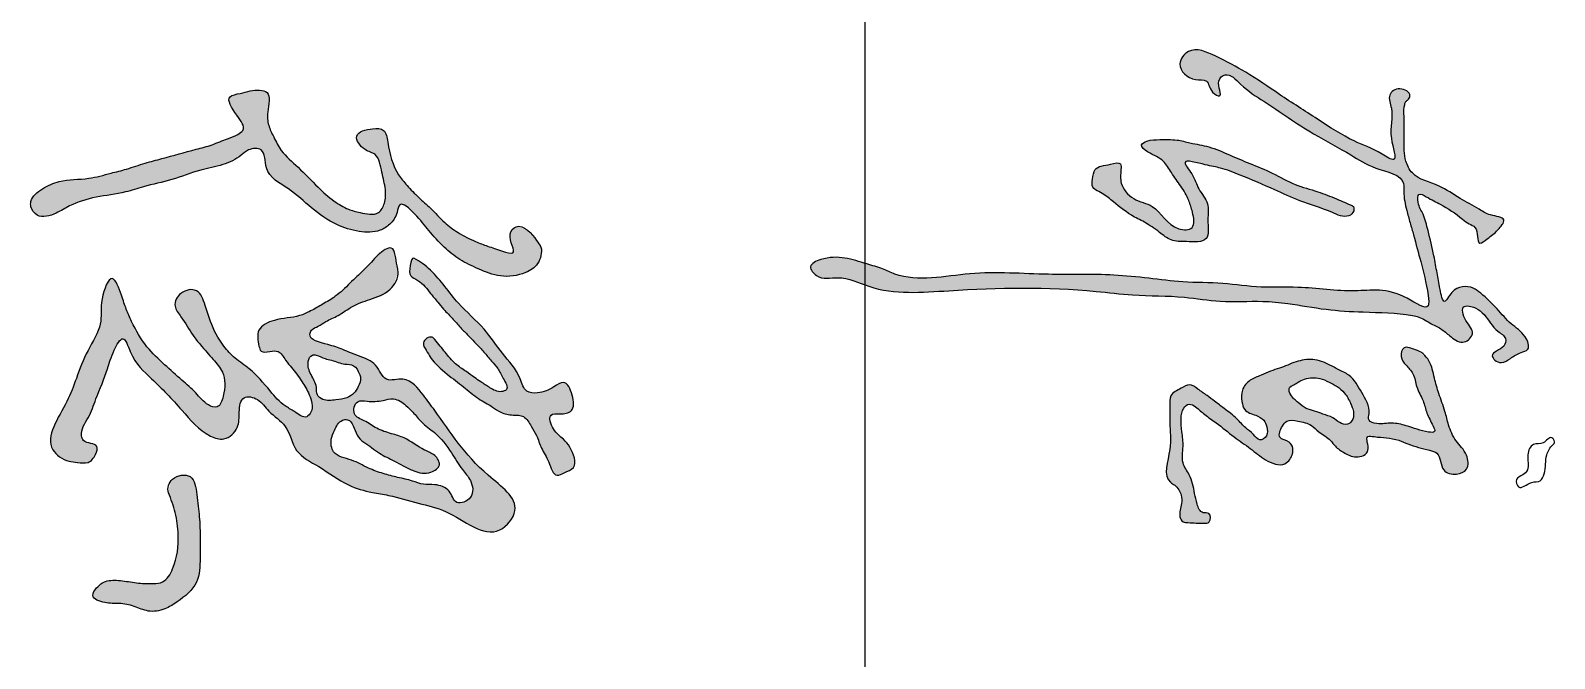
# Model space of a CAD drawing. Extents: x 174641 to 414490, y 73126 to 493158.
# Drawn here: x 308616 to 310154, y 173749 to 174383 of the extents above; entities that cross this region are included whole.
import ezdxf

# ---------------------------------------------------------------- set-up
doc = ezdxf.new("R2010")
doc.units = 0
doc.header["$LTSCALE"] = 1000
doc.header["$MEASUREMENT"] = 0
doc.layers.add('文字和字符', color=7, linetype='Continuous')

msp = doc.modelspace()

# ---------------------------------------------------------------- hatches: boundary and pattern name
at = {"layer": '文字和字符'}
h = msp.add_hatch(color=6, dxfattribs=at)
edge = h.paths.add_edge_path()
edge.add_spline(control_points=[(310002.3, 174294.4), (310002.3, 174294.2), (310002.4, 174269.7), (310001.9, 174254.3), (310012.4, 174233), (310037.3, 174228.9), (310057.5, 174213.6), (310076, 174204.6), (310088.3, 174196), (310107.9, 174194.9), (310095.7, 174180), (310088.8, 174175.1), (310074.4, 174163.8), (310078.1, 174184.8), (310067.1, 174187.8), (310056.8, 174197.2), (310041.4, 174207), (310028.3, 174213.2), (310015.6, 174220.7), (310016, 174206.8), (310022.7, 174197.4), (310027, 174178.1), (310032, 174159), (310035.6, 174138.1), (310037.9, 174125.5), (310042.2, 174103.6), (310051.7, 174125.5), (310069, 174126.3), (310083.4, 174115.3), (310095.9, 174103.3), (310109.5, 174086.4), (310123.9, 174078.3), (310130.5, 174061.1), (310118.1, 174057.9), (310110.4, 174053), (310101.5, 174046.9), (310093.9, 174049.5), (310088.1, 174058.7), (310103.5, 174061.1), (310106.1, 174074.1), (310092.6, 174081.5), (310086.3, 174094.1), (310076.3, 174102.8), (310069.4, 174105), (310058.7, 174106.3), (310063.7, 174088.5), (310075.5, 174078.9), (310062.2, 174065.3), (310049.6, 174073.4), (310040.9, 174082.2), (310028.9, 174087.2), (310019.7, 174093.7), (309996.5, 174098.7), (309965.1, 174098.7), (309923, 174101.1), (309889.5, 174107.5), (309853.9, 174111), (309818.9, 174108.2), (309775.4, 174116), (309733.3, 174114.9), (309654.5, 174125.2), (309566.5, 174123.5), (309476.9, 174115.5), (309435.2, 174137.3), (309412.2, 174130.4), (309399.5, 174146.3), (309427.6, 174159.2), (309450.3, 174150.1), (309475.2, 174143.4), (309507.2, 174127.8), (309566.3, 174142.3), (309638.8, 174135.8), (309699.3, 174138), (309744.4, 174133.4), (309780.9, 174128.6), (309818.9, 174129), (309857.4, 174123.2), (309901.6, 174125.4), (309952.9, 174117.2), (309990.7, 174125.6), (310028.8, 174097.7), (310025.4, 174126.6), (310019.7, 174147), (310013.3, 174172.2), (310008.1, 174189.2), (310004.5, 174203.8), (310001.4, 174216.6), (310003, 174237.8), (309972.1, 174242.4), (309945.3, 174260.6), (309905.4, 174280.5), (309868.9, 174307.4), (309840.4, 174324.4), (309824.7, 174342.7), (309811.3, 174331.7), (309821.2, 174313.4), (309805.7, 174321.7), (309805.4, 174334.8), (309787.2, 174331.6), (309770.6, 174347), (309787.4, 174369), (309815.7, 174355.9), (309844.3, 174341), (309878, 174317.3), (309913.7, 174294.7), (309948.9, 174271.4), (309972.4, 174263.8), (309997.9, 174246.9), (309984.5, 174281.6), (309993.3, 174298), (309984.5, 174318.5), (309997.5, 174327.4), (310010.8, 174319.8), (310006.4, 174313.2), (310003.3, 174311.3), (310002.9, 174307.6), (310001.2, 174303.1), (310002.3, 174294.5), (310002.3, 174294.4)], knot_values=[0, 0, 0, 0, 30.010681, 59.710914, 78.593199, 120.407305, 154.524141, 185.004149, 203.061643, 222.774317, 238.80713, 258.455944, 270.333782, 293.330836, 302.766156, 314.154011, 351.592667, 373.783884, 384.727657, 395.744414, 413.857163, 437.957453, 474.261753, 498.637383, 521.996218, 540.039757, 556.440551, 586.981856, 599.46137, 631.292047, 659.861277, 686.798362, 704.454635, 714.77327, 731.806988, 745.746399, 755.60273, 762.331918, 783.607358, 794.2488, 808.935268, 839.224822, 854.000646, 861.29652, 870.524529, 890.282084, 910.927322, 927.245681, 946.958313, 963.356978, 980.390735, 1000.003082, 1009.515457, 1078.314372, 1130.678307, 1184.843128, 1219.935368, 1279.461792, 1329.992924, 1402.614913, 1454.086505, 1659.988392, 1772.185683, 1817.246483, 1847.677046, 1862.240127, 1879.608782, 1944.488332, 1967.79145, 1986.349178, 2091.415626, 2201.453187, 2292.790848, 2342.000053, 2390.03078, 2446.006624, 2499.916829, 2551.206876, 2630.928051, 2705.368541, 2736.511304, 2751.139397, 2799.882761, 2838.437816, 2856.100871, 2874.060326, 2900.839764, 2911.90203, 2956.44123, 2995.684828, 3055.617738, 3138.927419, 3179.415616, 3204.798199, 3217.112426, 3237.828089, 3249.032304, 3266.585733, 3281.97368, 3312.759311, 3333.895438, 3372.534497, 3420.293911, 3476.863372, 3540.284988, 3599.822241, 3643.146119, 3661.15915, 3690.737213, 3733.200125, 3751.837118, 3768.448916, 3785.656639, 3792.541545, 3796.752385, 3800.355287, 3806.580356, 3819.839144, 3819.839144, 3819.839144, 3819.839144], degree=3, periodic=0)
h = msp.add_hatch(color=6, dxfattribs=at)
edge = h.paths.add_edge_path()
edge.add_spline(control_points=[(309126.9, 174171.2), (309126.7, 174171.4), (309109.3, 174192.8), (309096, 174175.1), (309109.7, 174155.2), (309089.4, 174161.6), (309078.7, 174165.2), (309063, 174170.9), (309048.4, 174178.3), (309032.8, 174189.7), (309021.3, 174203.3), (309007.6, 174214.8), (308996.8, 174225.9), (308982.6, 174243), (308977.8, 174261.8), (308974.7, 174284.5), (308959.3, 174284.8), (308939.5, 174279.3), (308952, 174261.8), (308967.9, 174258.9), (308970.4, 174239.8), (308974.9, 174224.3), (308974.7, 174209.8), (308967, 174195.3), (308950.4, 174199.2), (308935.6, 174202.7), (308921, 174211.8), (308904.4, 174226.3), (308888, 174244.7), (308869.7, 174259.1), (308862.1, 174274.9), (308855.6, 174287.7), (308855, 174302.4), (308860.5, 174324.3), (308839.1, 174323.2), (308828.5, 174319.6), (308811.3, 174317.1), (308823.6, 174298.3), (308834.5, 174284.5), (308823.9, 174277), (308813.4, 174273.6), (308799.5, 174267.6), (308777.2, 174261.8), (308754.8, 174255.5), (308731.2, 174249.5), (308714.4, 174243.4), (308695.2, 174239), (308673.1, 174232.2), (308648.4, 174233.5), (308628.7, 174224.5), (308616.3, 174215), (308616.2, 174203.5), (308624.5, 174192.6), (308641.9, 174198), (308658.9, 174208.8), (308683.1, 174216.1), (308708.7, 174218.4), (308733.5, 174227.1), (308759.5, 174231.8), (308785.3, 174242.7), (308809.8, 174246.8), (308826.3, 174254.5), (308836.3, 174264.3), (308854.2, 174265.3), (308850.8, 174237.2), (308878, 174224.6), (308899.3, 174203.8), (308922.6, 174187), (308946.7, 174179.6), (308966.3, 174179), (308980, 174187.8), (308986.1, 174196.7), (308988.7, 174213.2), (309007.4, 174195.2), (309017.5, 174181.7), (309032.8, 174164.6), (309049.3, 174151.4), (309068.7, 174142.2), (309090.8, 174133.4), (309112.8, 174136.3), (309128.1, 174145.4), (309131.3, 174156.1), (309133.1, 174163.8), (309126.9, 174171.1), (309126.9, 174171.2)], knot_values=[0, 0, 0, 0, 34.681641, 48.072065, 74.329964, 88.895095, 111.17035, 128.900452, 156.472867, 179.905372, 208.355087, 230.580725, 254.01719, 273.066721, 321.355231, 338.817261, 354.258199, 378.941826, 401.102047, 416.854172, 443.250134, 467.917341, 487.236589, 502.550058, 528.37671, 545.470375, 568.264653, 597.83009, 637.746529, 670.902739, 692.464096, 710.354936, 729.186846, 756.230528, 779.82652, 794.347921, 809.198107, 836.695152, 859.380582, 868.55181, 883.814404, 907.197348, 930.393917, 979.907693, 1004.230046, 1031.618366, 1054.147615, 1086.172461, 1127.622089, 1153.330618, 1177.300132, 1184.664421, 1199.389772, 1226.047392, 1247.395311, 1286.378592, 1328.318353, 1354.32781, 1395.269823, 1437.957794, 1469.914352, 1498.680239, 1511.344868, 1529.007775, 1555.105752, 1597.804477, 1639.655016, 1682.119963, 1714.682311, 1744.156119, 1760.024332, 1779.437309, 1790.885943, 1814.731193, 1846.001898, 1877.602297, 1905.335657, 1934.233701, 1967.004059, 2002.481722, 2023.475353, 2035.765847, 2047.212297, 2058.363573, 2058.363573, 2058.363573, 2058.363573], degree=3, periodic=0)
h = msp.add_hatch(color=6, dxfattribs=at)
edge = h.paths.add_edge_path()
edge.add_spline(control_points=[(309950.2, 174206.4), (309950, 174206.4), (309930.5, 174214.8), (309915.2, 174221.2), (309891.1, 174227.1), (309869.9, 174239.8), (309847.3, 174248.7), (309826, 174257.5), (309806.5, 174266.6), (309788.2, 174269), (309772, 174273.8), (309756.9, 174272.9), (309745.5, 174273.3), (309734.3, 174267.5), (309747.4, 174257.6), (309759.2, 174254), (309767.8, 174238.7), (309777.2, 174226.6), (309785.1, 174213), (309789, 174199.7), (309792.5, 174181.6), (309764.2, 174181.9), (309754.8, 174207.4), (309728.4, 174211.1), (309715.1, 174227.2), (309716.4, 174239.5), (309717.1, 174251.5), (309702.9, 174246.8), (309689.5, 174246.7), (309688.1, 174233.9), (309686.4, 174224.3), (309697.2, 174219.9), (309709.2, 174210.4), (309723.5, 174198), (309741.4, 174189.5), (309754.3, 174180.8), (309767.2, 174169.9), (309783.3, 174170.6), (309807.4, 174168.5), (309803, 174192), (309806.4, 174209.1), (309793.6, 174223.2), (309790.8, 174236.9), (309774.3, 174255.5), (309802.4, 174247), (309818.2, 174244.9), (309842.6, 174235.1), (309868.5, 174224.1), (309899, 174209.9), (309923.8, 174203), (309942.7, 174193.5), (309953.1, 174199.5), (309950.3, 174206.3), (309950.2, 174206.4)], knot_values=[0, 0, 0, 0, 24.542793, 52.435959, 85.650583, 121.512598, 155.916917, 186.540407, 217.474406, 244.606868, 263.102829, 287.388558, 305.597528, 314.527085, 327.332873, 353.193682, 372.630675, 395.352625, 418.617204, 435.772151, 457.249665, 475.959444, 524.49024, 552.742939, 580.507685, 599.437854, 607.362997, 621.159879, 644.090151, 657.95728, 669.398503, 679.892715, 700.008206, 736.031643, 756.664286, 782.242284, 801.590045, 823.390719, 851.090423, 877.54929, 900.135028, 924.011869, 947.574779, 965.855715, 994.232281, 1016.328926, 1045.309406, 1098.032674, 1136.336698, 1183.774373, 1208.195694, 1217.866995, 1225.149506, 1225.149506, 1225.149506, 1225.149506], degree=3, periodic=0)
h = msp.add_hatch(color=6, dxfattribs=at)
edge = h.paths.add_edge_path()
edge.add_spline(control_points=[(308987.2, 174140.1), (308987.3, 174139.9), (308980.1, 174115.2), (308959.7, 174113.1), (308941.1, 174105.8), (308928, 174095.5), (308915.4, 174090.7), (308907.2, 174084.6), (308900.2, 174082.3), (308895, 174070.9), (308916.6, 174066.9), (308931.6, 174061.2), (308948.3, 174054.3), (308966.2, 174048.3), (308972.9, 174026.7), (308997, 174035.6), (309011.7, 174016.6), (309037.1, 173982.7), (309060.4, 173943.9), (309116.4, 173906.2), (309081, 173863.5), (309044.2, 173898.3), (309007.1, 173905.9), (308982.3, 173913.8), (308958.3, 173917), (308933.1, 173924.5), (308910.3, 173942.5), (308881.3, 173956.4), (308877.2, 173984.9), (308856.9, 173996.7), (308848, 174011.6), (308828.6, 174016.3), (308826.3, 173997.2), (308827.4, 173981.8), (308813, 173968.2), (308788.8, 173976.4), (308768.4, 174001.6), (308740.1, 174031), (308719.4, 174048.6), (308710.3, 174078.8), (308698.3, 174057.3), (308693.7, 174038.7), (308683.3, 174014.9), (308675.8, 173992.7), (308665.6, 173979.3), (308670.3, 173965.7), (308686, 173967.5), (308681.8, 173953.9), (308675.3, 173945.5), (308664.1, 173947.5), (308651.4, 173948.4), (308625.1, 173966.3), (308651.6, 174001.8), (308662.9, 174033.6), (308672.8, 174060.1), (308689.8, 174086.1), (308685.4, 174108.8), (308698.2, 174143.3), (308708.4, 174116), (308712.2, 174102.5), (308720.6, 174084.4), (308731.6, 174064.4), (308751.1, 174046.4), (308767.7, 174031.2), (308783.4, 174018.3), (308791.9, 174006.2), (308806.8, 174000.9), (308812.6, 174019.2), (308813.5, 174036.7), (308799.5, 174052.3), (308789.3, 174064.1), (308777.8, 174078.1), (308771, 174091.7), (308759.2, 174105.2), (308766.8, 174120.5), (308786.5, 174124.3), (308792.7, 174105.3), (308798.4, 174086.3), (308808.2, 174067.2), (308822.6, 174051.8), (308841.1, 174039.9), (308855.9, 174022.1), (308870.1, 174005.2), (308883.1, 173999.2), (308893.4, 173990.1), (308902.5, 174001.5), (308898.3, 174015.6), (308889.8, 174029.6), (308881.5, 174041.4), (308873, 174050.4), (308867.8, 174060.9), (308857.8, 174059.4), (308848.5, 174057.5), (308845.8, 174068.6), (308843.6, 174083), (308865.2, 174093.4), (308883.6, 174092.9), (308899.6, 174100.4), (308911.3, 174107.3), (308925.5, 174115.4), (308938.4, 174128.2), (308950.3, 174139.6), (308960.3, 174149.1), (308967.2, 174157.9), (308984.5, 174169.2), (308984.5, 174152.3), (308987.2, 174140.2), (308987.2, 174140.1)], knot_values=[0, 0, 0, 0, 27.432872, 59.395361, 85.693134, 109.085552, 128.362609, 140.996926, 151.763291, 157.712951, 186.698752, 208.876995, 234.201156, 260.084919, 284.937489, 307.779824, 344.178191, 370.603449, 488.346466, 550.578274, 584.928952, 664.213103, 704.923077, 747.845979, 770.989275, 806.181381, 854.934517, 893.286489, 930.483071, 961.790102, 984.548855, 1003.508451, 1024.718144, 1046.34914, 1071.076056, 1090.271471, 1144.396456, 1205.241891, 1253.920649, 1274.470919, 1294.501491, 1322.334343, 1367.576566, 1396.031299, 1422.826029, 1429.955148, 1450.476244, 1461.8652, 1477.100741, 1492.069997, 1504.375793, 1531.897919, 1602.108595, 1637.124251, 1679.750326, 1720.374244, 1756.060039, 1787.456838, 1814.277484, 1834.999527, 1853.438436, 1895.015251, 1930.254648, 1962.79728, 1989.05807, 2013.552032, 2026.034617, 2043.218025, 2076.933867, 2099.023719, 2126.230041, 2142.894352, 2174.050972, 2191.234509, 2210.914373, 2232.75608, 2256.675267, 2280.357753, 2319.727615, 2342.899389, 2367.60531, 2410.353703, 2439.962666, 2455.364827, 2473.851128, 2482.49724, 2507.041751, 2528.398061, 2552.516989, 2565.753289, 2581.839762, 2593.467441, 2605.690383, 2613.252568, 2635.359714, 2661.00506, 2697.047344, 2713.801275, 2733.175864, 2753.931383, 2781.462056, 2807.917281, 2823.476427, 2837.489503, 2858.153182, 2884.370537, 2892.288582, 2892.288582, 2892.288582, 2892.288582], degree=3, periodic=0)
edge = h.paths.add_edge_path(flags=16)
edge.add_spline(control_points=[(308995.1, 174004.9), (308995, 174005), (308982.7, 174014.1), (308970.5, 174008.8), (308958.6, 174008.2), (308944.2, 174011.1), (308940.1, 173994.3), (308954.6, 173989.5), (308965.5, 173981), (308979.7, 173976.4), (308996.9, 173971.9), (309009.8, 173960.7), (309024.2, 173956), (309031.9, 173944.1), (309018.1, 173934.6), (309004.4, 173937.7), (308992.8, 173943.7), (308981.4, 173949.9), (308970.2, 173954.9), (308958.1, 173964.4), (308943.8, 173971.8), (308941.5, 173991.4), (308927.7, 173990.1), (308923.5, 173980.4), (308918.5, 173970.1), (308920.8, 173953.5), (308941, 173951), (308956, 173941.5), (308971.8, 173935.9), (308986.8, 173932.2), (309000.5, 173929.4), (309012.6, 173924.4), (309025.5, 173925.6), (309040, 173921.1), (309044.2, 173902.7), (309064.6, 173911.2), (309061.9, 173929.3), (309050.2, 173941.4), (309040.3, 173959.2), (309027.4, 173975.9), (309010.5, 173987.2), (309004.5, 173996.1), (308995.1, 174004.8), (308995.1, 174004.9)], knot_values=[0, 0, 0, 0, 19.744507, 34.157131, 56.912893, 69.911234, 87.399526, 104.154629, 124.530072, 146.715715, 165.190697, 198.370593, 214.639562, 229.161561, 244.798567, 268.894407, 285.44538, 299.384274, 322.908118, 336.418052, 363.110061, 388.511726, 395.681319, 413.735699, 426.886572, 444.721671, 472.606193, 498.451489, 520.637008, 541.419327, 562.830776, 579.059192, 594.65128, 616.732747, 635.831876, 655.966223, 679.349301, 698.350322, 726.390651, 763.332051, 786.837613, 805.134121, 818.66464, 818.66464, 818.66464, 818.66464], degree=3, periodic=0)
edge = h.paths.add_edge_path(flags=16)
edge.add_spline(control_points=[(308948.2, 174036.6), (308948.1, 174036.7), (308943, 174047.7), (308931.5, 174045.3), (308922.5, 174050.5), (308912.3, 174051.9), (308906.7, 174055.7), (308899, 174056.4), (308894.7, 174046.8), (308898.9, 174035.6), (308905.6, 174025.7), (308904.3, 174015.3), (308912.9, 174009), (308923.8, 174010.4), (308934.7, 174011.7), (308943.1, 174016.6), (308947, 174024.6), (308950.9, 174029.8), (308948.2, 174036.5), (308948.2, 174036.6)], knot_values=[0, 0, 0, 0, 14.292967, 26.663458, 46.005146, 55.397894, 68.805265, 74.060786, 84.885427, 103.559239, 122.783611, 133.392057, 143.205535, 161.756698, 177.271697, 189.090572, 200.297464, 212.920328, 218.424594, 218.424594, 218.424594, 218.424594], degree=3, periodic=0)
h = msp.add_hatch(color=6, dxfattribs=at)
edge = h.paths.add_edge_path()
edge.add_spline(control_points=[(309003.1, 174153.4), (309003.3, 174153.3), (309023.8, 174140.2), (309033.6, 174125.5), (309051, 174103.4), (309073.7, 174084.6), (309092, 174056.5), (309109.4, 174038.8), (309114.5, 174017.6), (309130.9, 174017), (309141.9, 174021.5), (309156.2, 174032), (309164, 174015.1), (309165.5, 173997.9), (309151.7, 173996), (309137.5, 173997), (309143.4, 173978.8), (309153.3, 173972), (309162.9, 173960.8), (309169.2, 173942.4), (309155.9, 173937.5), (309144.3, 173931.3), (309139.5, 173949.4), (309131.7, 173960.5), (309127.6, 173974.1), (309121.1, 173984.1), (309115.2, 173995.3), (309102.2, 173994.8), (309091.3, 173996.8), (309080.7, 174004.8), (309067.2, 174011.7), (309052.9, 174024.2), (309035.9, 174036.7), (309022, 174048.8), (309015.9, 174060.2), (309009.7, 174068.8), (309020.2, 174076.1), (309027.4, 174067.8), (309034.4, 174058.8), (309044, 174046.9), (309055, 174039.8), (309063.4, 174033.6), (309071.4, 174028.1), (309080.1, 174022.5), (309088.7, 174017.4), (309099.9, 174021.2), (309092.3, 174032.6), (309088.8, 174041.8), (309080.7, 174050.1), (309074, 174058.7), (309066.2, 174066.7), (309058.8, 174074.6), (309050.8, 174082.7), (309042.5, 174092.2), (309034.1, 174100.8), (309026.7, 174109.7), (309018.4, 174119.6), (309010.9, 174130), (308998, 174135.2), (308997.9, 174144.6), (309003.1, 174153.4), (309003.1, 174153.4)], knot_values=[0, 0, 0, 0, 28.666202, 58.974239, 88.991361, 140.445622, 182.443945, 226.361589, 246.003405, 261.159642, 285.403493, 300.064839, 321.637432, 343.335684, 360.576762, 372.35608, 392.086641, 412.248863, 426.515031, 455.165125, 470.118963, 480.655269, 502.385008, 524.571649, 543.872014, 558.543079, 575.923356, 590.530581, 608.177969, 621.720424, 644.672751, 671.428143, 700.314854, 733.307285, 745.026327, 756.27632, 770.758758, 775.879479, 798.783005, 820.418083, 838.303351, 852.974217, 863.749723, 878.985175, 896.219108, 903.438329, 919.617985, 935.209773, 949.206114, 965.758141, 981.234157, 995.661007, 1010.855529, 1028.447768, 1048.105951, 1061.049743, 1076.480099, 1102.025547, 1114.040319, 1128.49753, 1139.678117, 1139.678117, 1139.678117, 1139.678117], degree=3, periodic=0)
h = msp.add_hatch(color=6, dxfattribs=at)
edge = h.paths.add_edge_path()
edge.add_spline(control_points=[(310013.7, 174061.1), (310013.9, 174061), (310032.1, 174049.7), (310031.9, 174033.2), (310037.5, 174015.9), (310043.4, 174000.6), (310047.1, 173984), (310053.5, 173968.1), (310066.5, 173957.5), (310068.2, 173939.6), (310054.5, 173933.9), (310038, 173938.1), (310040, 173956.6), (310022.8, 173961.1), (310010, 173963.9), (309996.3, 173970.5), (309984.2, 173972.4), (309974.9, 173972.9), (309961.3, 173975.1), (309970.7, 173957.2), (309953.3, 173950.8), (309942.2, 173956.7), (309933.2, 173962.4), (309927, 173971.9), (309917.1, 173976.6), (309908, 173986.5), (309896.5, 173988.6), (309884.3, 173991.1), (309878.4, 173983), (309873.4, 173970.9), (309886.6, 173969.7), (309891.6, 173960.3), (309888.5, 173951.3), (309878.7, 173942.2), (309861.2, 173949.4), (309847.2, 173961.9), (309829.5, 173973.3), (309815.4, 173985.9), (309801.3, 173995), (309793.7, 174002.4), (309785.4, 174007.7), (309778, 174001.3), (309776.9, 173990.7), (309778, 173977.8), (309780.2, 173963.1), (309776.8, 173947.3), (309785.4, 173936.3), (309790.3, 173922.2), (309791.5, 173909.8), (309796.9, 173895.1), (309807.4, 173897.8), (309807.7, 173886), (309799.2, 173885.7), (309792.3, 173886.3), (309785.5, 173886.7), (309778.5, 173886.5), (309774.3, 173895.1), (309778.2, 173904), (309777.9, 173915.6), (309773, 173923.3), (309757.8, 173931.9), (309768.6, 173960), (309765.3, 173984.3), (309766, 174002), (309765.4, 174016.6), (309776.3, 174021.2), (309785.8, 174027.7), (309794.9, 174020.8), (309802.9, 174015.4), (309811.7, 174008.6), (309821.9, 174000.9), (309833, 173992.6), (309841.6, 173982.2), (309850.1, 173977), (309855.8, 173967.4), (309865.3, 173974.3), (309864.2, 173982.9), (309860.9, 173991.2), (309851.8, 173995.7), (309840.7, 173998.4), (309838.3, 174009.9), (309837.6, 174021.1), (309846.4, 174031.2), (309857.6, 174034.8), (309867.1, 174039.7), (309879.3, 174042.9), (309892.6, 174049.6), (309910.6, 174052.5), (309925.2, 174047.3), (309936.4, 174040.4), (309950.3, 174034.9), (309959.4, 174017.5), (309968.9, 174002.9), (309965.2, 173988.5), (309977.7, 173985.3), (309989.5, 173988.1), (310003.5, 173984.9), (310015.8, 173980.6), (310023.9, 173978.3), (310034.8, 173977), (310030, 173988.1), (310024.8, 173996), (310022, 174010.9), (310014, 174022.6), (310013, 174037), (310004, 174045.2), (309998.1, 174053.2), (310000.1, 174066.9), (310013.5, 174061.1), (310013.7, 174061.1)], knot_values=[0, 0, 0, 0, 24.512001, 49.882294, 72.277412, 98.738469, 118.409447, 143.109669, 167.776883, 187.618262, 203.042037, 222.126752, 247.275306, 258.48372, 289.86628, 303.795246, 321.379231, 338.707377, 347.328395, 366.307106, 385.237264, 403.506228, 418.562709, 428.786369, 449.648574, 463.118664, 483.023077, 498.54091, 507.708607, 523.614939, 538.272825, 548.331434, 564.446663, 573.613544, 601.356343, 627.727416, 655.753502, 687.468657, 707.386499, 724.030195, 733.822997, 742.988374, 758.369859, 776.521682, 797.368312, 820.285411, 838.875384, 852.53501, 881.495768, 896.424896, 904.484831, 916.221913, 924.49056, 934.624145, 946.353648, 953.359124, 961.492881, 980.267656, 992.004738, 1008.557493, 1015.80342, 1061.650078, 1099.490071, 1123.473109, 1136.892554, 1154.792681, 1167.453766, 1180.555905, 1196.223819, 1209.542153, 1226.270416, 1249.735518, 1266.970627, 1281.05191, 1293.130439, 1303.91699, 1316.71909, 1326.731209, 1339.888064, 1357.279911, 1369.076666, 1385.0742, 1402.881823, 1419.32573, 1433.82478, 1447.087554, 1471.921893, 1495.500471, 1520.791964, 1533.894554, 1550.83807, 1581.024251, 1611.984954, 1621.45011, 1633.096343, 1654.387173, 1674.742462, 1691.115782, 1707.380906, 1715.678547, 1723.570803, 1743.940975, 1761.902668, 1783.344225, 1802.439161, 1818.418402, 1831.919163, 1844.453477, 1860.498716, 1860.498716, 1860.498716, 1860.498716], degree=3, periodic=0)
edge = h.paths.add_edge_path(flags=16)
edge.add_spline(control_points=[(309948.3, 174006.7), (309948.3, 174006.8), (309942.5, 174018.5), (309935.2, 174024), (309926.3, 174028.6), (309918.3, 174032.4), (309909.6, 174033.3), (309902.1, 174032), (309895.9, 174028.8), (309891, 174025.8), (309884.8, 174022.5), (309888.4, 174013.6), (309895.2, 174008.2), (309902.8, 174001.2), (309912.1, 173999.4), (309920.7, 173995.7), (309930.2, 173993.5), (309936.7, 173987.2), (309944.4, 173984.8), (309950.7, 173989.4), (309951.8, 173996.9), (309950.4, 174001.6), (309948.3, 174006.6), (309948.3, 174006.7)], knot_values=[0, 0, 0, 0, 17.49913, 30.768414, 43.809406, 57.820521, 67.761158, 79.395962, 89.172864, 96.402516, 104.532234, 113.624822, 128.719094, 142.570854, 155.091253, 167.081152, 182.063386, 194.044375, 204.792336, 212.007375, 223.839632, 231.821798, 237.531752, 237.531752, 237.531752, 237.531752], degree=3, periodic=0)
h = msp.add_hatch(color=6, dxfattribs=at)
edge = h.paths.add_edge_path()
edge.add_spline(control_points=[(308755.5, 173916.8), (308755.6, 173916.6), (308764.5, 173893.5), (308765.9, 173871.7), (308764, 173845.7), (308752.6, 173826), (308737.4, 173824.7), (308723.3, 173825.6), (308707.6, 173828.3), (308692.6, 173829), (308683.5, 173822.2), (308675.8, 173810.7), (308692.4, 173804.4), (308705.7, 173805.7), (308721, 173802.8), (308735.3, 173795.6), (308751.6, 173798.3), (308768, 173808.7), (308786.8, 173824), (308787.7, 173857), (308787.7, 173886.7), (308784.2, 173913), (308781.6, 173936.2), (308757.3, 173936.4), (308755.4, 173916.9), (308755.5, 173916.8)], knot_values=[0, 0, 0, 0, 27.563865, 56.695241, 102.242536, 124.004216, 136.411448, 158.63331, 179.899671, 199.3513, 213.673571, 224.845605, 243.023995, 261.921703, 282.270986, 301.572813, 323.389476, 342.524862, 378.241957, 410.829433, 464.696782, 494.311037, 519.262799, 542.254368, 560.867544, 560.867544, 560.867544, 560.867544], degree=3, periodic=0)

# ---------------------------------------------------------------- linework, layer by layer
msp.add_line((309458.2, 180989), (309458.2, 172989))
at = {"layer": '文字和字符', "color": 6}
for points, start_tangent, end_tangent in [([(310002.3, 174294.4), (310002.3, 174272.8), (310004.1, 174251.5), (310010.6, 174239.5), (310037.6, 174226.3), (310058.8, 174213.7), (310077.9, 174202.9), (310089.6, 174197.1), (310102.9, 174192.1), (310097, 174182.1), (310086.2, 174173), (310078.7, 174168.8), (310073.8, 174184.6), (310067.9, 174188.1), (310061.3, 174192.9), (310038.8, 174207.9), (310024.7, 174215.4), (310017.2, 174217.9), (310016.4, 174210), (310021.4, 174197.9), (310026.4, 174181.3), (310032.4, 174155.8), (310035.5, 174138.6), (310038.6, 174122), (310043, 174109.8), (310050.5, 174118.9), (310072.1, 174123.1), (310079.6, 174118.1), (310096.2, 174102.3), (310110.3, 174087.3), (310124.5, 174074), (310127, 174061.5), (310120.3, 174058.2), (310109.5, 174052.4), (310100.4, 174048.2), (310093.7, 174050.7), (310091.2, 174054.9), (310102.9, 174064.8), (310104.5, 174072.3), (310097, 174079.8), (310082.9, 174096.5), (310074.6, 174103.1), (310069.6, 174104.8), (310063, 174104.8), (310064.6, 174090.6), (310071.3, 174077.3), (310063, 174069), (310049.7, 174074), (310040.5, 174081.5), (310029.7, 174087.3), (310017.2, 174094), (310010.6, 174095.6), (309961.1, 174099.2), (309923.5, 174101.9), (309884.9, 174107.7), (309859.7, 174109.9), (309816.8, 174110), (309780.6, 174114.1), (309728.3, 174116.4), (309691.4, 174120), (309543, 174120.7), (309462.3, 174125.1), (309431, 174133.8), (309409.2, 174136), (309403.4, 174144.8), (309413.6, 174152), (309460.1, 174147.7), (309476.1, 174142.6), (309488.5, 174137.5), (309564.2, 174137.7), (309643.5, 174137.2), (309709.3, 174136.4), (309744.6, 174133.2), (309779, 174129.6), (309819.3, 174127.9), (309858, 174124.4), (309895, 174124), (309952.3, 174120.5), (310005.5, 174113), (310026.5, 174105.3), (310026.5, 174115.8), (310019, 174150.1), (310011.8, 174176.9), (310008.3, 174189.2), (310005, 174201.7), (310001.9, 174220.8), (310001.6, 174228.7), (309973.6, 174244.5), (309948.6, 174257.7), (309911, 174278.9), (309860.8, 174311.8), (309837.3, 174329.1), (309821.6, 174338.5), (309815.3, 174332.2), (309816.1, 174317.3), (309809, 174321.2), (309802.8, 174332.2), (309791.8, 174333.8), (309776.1, 174349.5), (309784.7, 174362), (309812.2, 174357.3), (309842.5, 174341.1), (309876.6, 174318.7), (309914.9, 174293.8), (309951.8, 174271.8), (309980, 174258.5), (309991.7, 174253), (309989.4, 174274.2), (309989.4, 174304.8), (309987.8, 174318.1), (309998, 174324.4), (310008.2, 174317.3), (310005.7, 174313), (310003.6, 174310.9), (310002.9, 174308.4), (310002, 174304), (310002.3, 174294.4)], (0, -1), (0, -1)), ([(309126.9, 174171.2), (309106.2, 174185.2), (309100.2, 174177.6), (309103, 174158.8), (309092.6, 174160.6), (309077.4, 174165.7), (309065.4, 174170.2), (309047.8, 174179.3), (309034.2, 174189.4), (309019.8, 174204), (309008, 174214.8), (308996.2, 174226.9), (308987.7, 174237.7), (308976.7, 174270.7), (308972.5, 174282.5), (308961.5, 174284.2), (308945.4, 174276.6), (308953.9, 174263.1), (308964, 174258), (308970.8, 174240.2), (308974.3, 174222.8), (308973.3, 174208.9), (308967.4, 174199.6), (308948.8, 174199.6), (308937, 174202.9), (308922.7, 174211.1), (308906.5, 174225), (308886.2, 174245.3), (308869.3, 174262.2), (308861.7, 174275.8), (308856.6, 174287.6), (308855.7, 174301.1), (308854.9, 174320.6), (308838, 174322.3), (308827.8, 174319.8), (308817.7, 174316.4), (308824.4, 174297.8), (308830.4, 174282.5), (308825.3, 174278.3), (308815.1, 174274.1), (308799.4, 174268), (308783.3, 174263.4), (308748.9, 174254), (308732, 174249.4), (308713.2, 174243.4), (308697.5, 174239.3), (308675, 174234.1), (308645.3, 174230.9), (308628.3, 174223.4), (308616.7, 174210.7), (308616.7, 174205.4), (308623, 174196.9), (308642.1, 174199), (308655.7, 174206.2), (308682.4, 174215), (308712.2, 174220.3), (308730.2, 174225.6), (308758.8, 174232.8), (308788, 174242.4), (308810.3, 174248), (308828.8, 174257.4), (308836.2, 174262.7), (308849, 174262.7), (308854.3, 174244.7), (308876.5, 174223.4), (308899.9, 174204.3), (308925.3, 174187.4), (308947.8, 174180.5), (308969, 174181.7), (308978.7, 174187.7), (308986.1, 174199.6), (308988.9, 174207.3), (309003.6, 174198.4), (309018.3, 174181.3), (309033.7, 174164.6), (309049.5, 174152.2), (309068, 174142.8), (309090.5, 174135.6), (309115.8, 174139), (309128, 174148), (309131.3, 174156.2), (309131.3, 174164.5), (309126.9, 174171.2)], (-0.51913, 0.854695), (-0.51913, 0.854695)), ([(309950.2, 174206.4), (309934, 174213.3), (309915.2, 174220.6), (309892.4, 174227.9), (309869.3, 174239.3), (309846.5, 174249.1), (309826.1, 174257.7), (309805.4, 174265.8), (309786.2, 174269.9), (309773.2, 174272.7), (309755.7, 174273.1), (309742.7, 174271.5), (309737.4, 174267.8), (309743.5, 174260.9), (309759.4, 174251.2), (309767.5, 174239.8), (309776.9, 174226.3), (309785, 174211.7), (309788.7, 174199.8), (309788.3, 174184.4), (309774.9, 174183.2), (309748.1, 174205.7), (309729.4, 174213.6), (309716.9, 174229.3), (309716.6, 174242.9), (309716, 174248.6), (309706.1, 174248.3), (309690.5, 174242.9), (309687.9, 174233.2), (309688.2, 174225), (309694.4, 174220.7), (309706.4, 174212.5), (309727.1, 174196.9), (309740.2, 174189.8), (309755.5, 174179.5), (309767.1, 174171.9), (309782.7, 174170.2), (309802.5, 174173.2), (309804.3, 174192.2), (309803.8, 174208.5), (309795.2, 174223.4), (309788, 174238.7), (309781.2, 174250), (309801.6, 174247.8), (309817.1, 174244.4), (309836.8, 174237.4), (309871.7, 174222.5), (309897.1, 174211.5), (309929.2, 174199.8), (309946.5, 174196.3), (309951.4, 174201.2), (309950.2, 174206.4)], (-0.919041, 0.394162), (-0.919041, 0.394162)), ([(308987.2, 174140.1), (308979.2, 174122.1), (308958.5, 174111.8), (308941, 174104.7), (308926.7, 174095.7), (308914.3, 174089.5), (308906.5, 174084.8), (308899.9, 174080.7), (308898.1, 174076.8), (308916.2, 174066.4), (308931.3, 174061.3), (308948.3, 174054.5), (308964.5, 174045.4), (308975.6, 174031.3), (308992.1, 174031.3), (309012.7, 174015.1), (309024.1, 173999.9), (309078.1, 173934.4), (309105.1, 173898.6), (309089.7, 173879.3), (309035.6, 173897.6), (309007.5, 173906.3), (308977.6, 173914.1), (308961.2, 173917), (308937, 173924.7), (308907.1, 173943.1), (308884.8, 173959.5), (308873.3, 173983.7), (308856.8, 173999.2), (308845.2, 174010.8), (308831.7, 174012.7), (308826.9, 173998.2), (308824.9, 173982.7), (308811.4, 173971.1), (308797.9, 173974), (308768.9, 174000.1), (308738.5, 174031.7), (308716.9, 174059.3), (308709.5, 174072.2), (308700.7, 174060.7), (308694, 174041.8), (308682.3, 174011.4), (308674.4, 173992.4), (308667.7, 173974.3), (308669.7, 173969.6), (308683.2, 173963.5), (308681.8, 173955.4), (308674.4, 173947.4), (308663.6, 173947.4), (308654.9, 173948.7), (308638.7, 173960.2), (308652.9, 174008.7), (308662.5, 174032.1), (308674.3, 174060.4), (308686.6, 174087), (308688.6, 174112.6), (308698.7, 174132.9), (308708.1, 174116), (308712.9, 174101.9), (308718.3, 174089.7), (308733.8, 174064.1), (308751.6, 174046), (308769, 174030.3), (308783, 174017.5), (308795.8, 174005.4), (308804.6, 174003.4), (308810.6, 174014.1), (308809.9, 174038.4), (308800.5, 174051.3), (308787.7, 174066.1), (308780.3, 174075.5), (308768.1, 174094.4), (308762.1, 174105.2), (308768.1, 174118), (308783.6, 174120.7), (308792.4, 174105.9), (308797.8, 174089.7), (308811.3, 174064.7), (308822.8, 174052.6), (308836.9, 174041.8), (308858.1, 174019.5), (308873.2, 174004.4), (308882.7, 173998.6), (308895, 173993.5), (308899.2, 173998.1), (308897.5, 174015.7), (308890, 174029.1), (308879.7, 174043.1), (308873.6, 174050.5), (308866.1, 174059.3), (308857.7, 174059.3), (308848.9, 174059.7), (308846.8, 174064.7), (308846.8, 174080.7), (308862.3, 174090.7), (308887.8, 174095.5), (308898.9, 174100.2), (308911.1, 174107.1), (308923.8, 174115), (308938.6, 174128.2), (308952.3, 174141.5), (308960.2, 174149.4), (308967.1, 174156.8), (308980.3, 174163.7), (308986.1, 174145.7), (308987.2, 174140.1)], (0.051807, -0.998657), (0.051807, -0.998657)), ([(309003.1, 174153.4), (309019.9, 174141.4), (309034.3, 174125), (309048, 174108.1), (309074, 174081.7), (309092.4, 174057.7), (309110.4, 174031.7), (309117.2, 174019.2), (309128, 174017.6), (309144.4, 174023.6), (309154, 174028.1), (309162.8, 174015.2), (309162, 173999.6), (309150, 173996.4), (309141.6, 173995.2), (309144, 173981.2), (309154, 173970.7), (309160.5, 173962.7), (309164, 173942.4), (309154.8, 173936.8), (309147.6, 173934.4), (309139.2, 173947.6), (309131.9, 173961.8), (309126.7, 173974.7), (309121.5, 173983.9), (309113.6, 173993.6), (309103.2, 173995.2), (309090.8, 173998), (309082.5, 174003.2), (309068.4, 174011.8), (309053.2, 174023.6), (309036.7, 174036.5), (309019.9, 174053.3), (309015.5, 174060.5), (309012.7, 174068.1), (309021.5, 174073.7), (309024.3, 174071.3), (309034.7, 174058.5), (309045.2, 174046.9), (309055.6, 174039.3), (309064.2, 174033.1), (309070.6, 174028.7), (309079.8, 174022.8), (309091.6, 174018.8), (309096.4, 174020.8), (309093.2, 174032.1), (309087.9, 174042), (309081.4, 174049.7), (309073.7, 174058.8), (309066, 174066.9), (309058.9, 174074.5), (309051.3, 174082.3), (309042.8, 174091.7), (309033.1, 174102.1), (309027.1, 174109.2), (309020, 174117.8), (309007.1, 174131), (308999.9, 174135.8), (308999.5, 174146.2), (309003.1, 174153.4)], (0.904095, -0.427331), (0.904095, -0.427331)), ([(308948.2, 174036.6), (308942.2, 174045), (308933.4, 174046.6), (308920, 174050.5), (308913.5, 174052.1), (308904.5, 174055.7), (308900.7, 174055.7), (308896.5, 174049.1), (308899.3, 174036), (308904.7, 174023.2), (308905.7, 174015.6), (308911.1, 174011), (308924.4, 174010.5), (308935.4, 174012.6), (308942.6, 174017.2), (308947, 174024), (308949.4, 174032.8), (308948.2, 174036.6)], (-0.423645, 0.905829), (-0.423645, 0.905829)), ([(310013.7, 174061.1), (310027.3, 174049.9), (310032.9, 174032.5), (310037.3, 174016.9), (310043.5, 173998.9), (310047.2, 173985.2), (310054.7, 173969.1), (310065.2, 173954.8), (310065.2, 173940.5), (310055.3, 173935.5), (310042.2, 173939.8), (310035.4, 173956.6), (310028, 173959.7), (310006.2, 173966), (309996.9, 173969.7), (309984.5, 173972.2), (309972, 173973.4), (309965.8, 173973.4), (309965.8, 173959.7), (309954, 173952.9), (309941.6, 173957.3), (309932.9, 173963.7), (309928.1, 173969.4), (309916.1, 173978.4), (309908.7, 173984.6), (309895, 173989), (309883.8, 173989), (309879.5, 173984), (309877, 173972.8), (309886.3, 173967.8), (309890, 173961.6), (309886.9, 173950.4), (309882, 173946.1), (309862.4, 173950.1), (309847.1, 173961.4), (309830.7, 173973.1), (309812.7, 173987.3), (309801.1, 173995.7), (309791.9, 174003.4), (309785.4, 174006.1), (309780, 174002.2), (309777.3, 173991.5), (309778.1, 173978.4), (309779.2, 173963.4), (309779.2, 173946.9), (309785.4, 173935), (309788.8, 173925.8), (309793.4, 173905.4), (309799.6, 173896.6), (309805.3, 173895.8), (309805.7, 173887.4), (309799.9, 173885.9), (309792.6, 173886.2), (309784.2, 173886.6), (309779.2, 173887.4), (309776.1, 173892.4), (309777.7, 173905.8), (309777.3, 173914.3), (309770.8, 173924.3), (309766.5, 173927.3), (309765.8, 173960.4), (309765.8, 173987.6), (309765.8, 174004.9), (309766.9, 174014.5), (309777.3, 174022.2), (309785.7, 174025.7), (309794.2, 174021.4), (309803.4, 174014.9), (309811.1, 174009.1), (309820.7, 174001.8), (309833.7, 173991.1), (309842.5, 173982.3), (309850.2, 173975.7), (309856.7, 173970), (309863.3, 173974.2), (309863.7, 173983.4), (309860.6, 173989.9), (309852.5, 173994.9), (309841.4, 174000.7), (309838.7, 174008.8), (309839.1, 174020.3), (309847.1, 174030.3), (309857.9, 174035.3), (309867.5, 174039.5), (309876.5, 174042.4), (309893.2, 174048.9), (309910.1, 174051.1), (309927.5, 174045.6), (309935.8, 174041.1), (309946.5, 174035.3), (309959.6, 174017.9), (309966.9, 173996.8), (309966.9, 173990), (309974.6, 173986.6), (309989.9, 173987), (310004.3, 173984.4), (310015.6, 173980.8), (310027, 173978), (310032.9, 173978.5), (310031.6, 173984), (310025.3, 173997.2), (310021.4, 174009.6), (310015, 174023.7), (310011.2, 174036.9), (310003.9, 174045.8), (309999.3, 174054.4), (310002.2, 174062.9), (310013.7, 174061.1)], (0.95874, -0.284283), (0.95874, -0.284283)), ([(309948.3, 174006.7), (309941.9, 174017.6), (309934.8, 174023.9), (309926.6, 174028.4), (309917.2, 174032.2), (309910.1, 174032.9), (309901.8, 174031.4), (309895.4, 174028.4), (309890.9, 174025.8), (309886.4, 174022.1), (309887.9, 174015.7), (309895.4, 174007.8), (309903.5, 174001.9), (309912, 173999.1), (309920.2, 173996.2), (309930.3, 173992.4), (309937.4, 173987.5), (309945, 173986), (309949.3, 173989), (309951.3, 173997.3), (309949.9, 174002.9), (309948.3, 174006.7)], (-0.370772, 0.928724), (-0.370772, 0.928724)), ([(308995.1, 174004.9), (308982.4, 174011.4), (308972.2, 174010), (308955.8, 174009.1), (308946.4, 174008.6), (308943.2, 173996.4), (308953, 173989.4), (308965.6, 173981.9), (308980.6, 173976.3), (308993.2, 173972.1), (309013.8, 173959.9), (309024.1, 173954.3), (309028.8, 173945), (309020.3, 173937.5), (309003, 173938.9), (308992.3, 173944), (308983.4, 173948.7), (308968.4, 173956.7), (308960.5, 173962.3), (308946, 173974.9), (308936.1, 173990.4), (308931, 173989.9), (308923, 173979.6), (308919.8, 173970.7), (308922.1, 173958.1), (308940.3, 173949.6), (308957.2, 173941.7), (308972.2, 173936.1), (308986.7, 173932.3), (309001.6, 173928.6), (309012.9, 173925.3), (309024.1, 173924.8), (309038.6, 173918.3), (309046.5, 173907), (309060.1, 173912.2), (309060.1, 173929), (309052.1, 173940.1), (309041, 173957), (309023.9, 173977.4), (309010.8, 173988.2), (309002.1, 173998.1), (308995.1, 174004.9)], (-0.711393, 0.702795), (-0.711393, 0.702795)), ([(310152.5, 173965.2), (310146.2, 173955), (310145.1, 173945.6), (310143.5, 173935.8), (310139.6, 173928.8), (310131, 173927.2), (310117.7, 173922.6), (310115.8, 173930), (310122, 173934.7), (310126.7, 173939.8), (310127.1, 173955), (310132.9, 173965.5), (310142.7, 173967.1), (310151.3, 173972.2), (310154, 173968.3), (310152.5, 173965.2)], (-0.736199, -0.676765), (-0.736199, -0.676765)), ([(308755.5, 173916.8), (308762.3, 173896.7), (308765.3, 173874.5), (308759.7, 173840), (308749.5, 173826.8), (308740.1, 173825.1), (308723.1, 173825.9), (308706.9, 173828.1), (308692, 173827.2), (308683, 173820.8), (308679.2, 173813.1), (308691.1, 173805.9), (308705.6, 173805), (308721, 173802), (308735, 173797.4), (308751.7, 173799.5), (308764.4, 173806.7), (308783.6, 173826.4), (308787.4, 173851.1), (308786.6, 173892.4), (308784, 173915), (308777.2, 173933), (308759.7, 173930.4), (308755.5, 173916.8)], (0.368687, -0.929554), (0.368687, -0.929554))]:
    msp.add_spline(points, degree=3, dxfattribs=dict(at, start_tangent=start_tangent, end_tangent=end_tangent))

doc.saveas('drawing.dxf')
